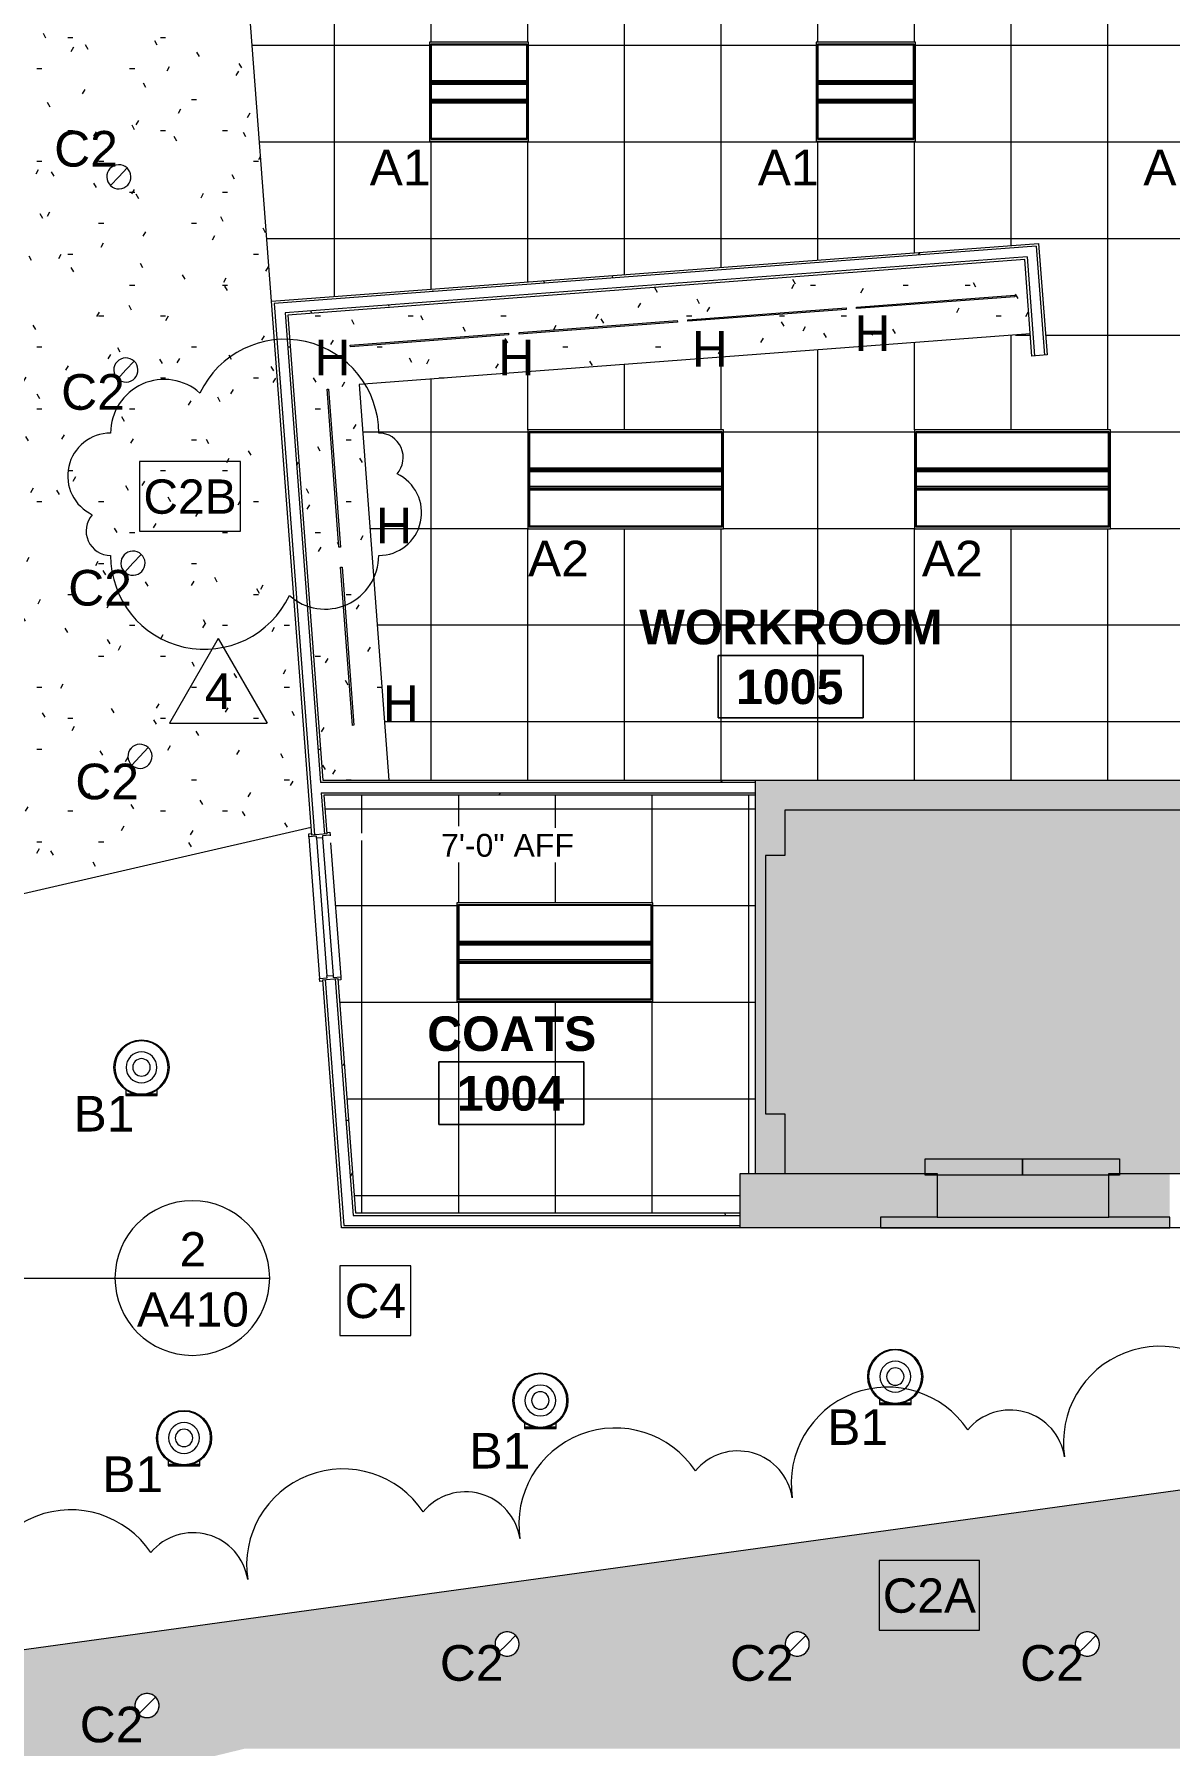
# Model space of a CAD drawing. Header units: inches. Extents: x 4387 to 7158, y 1246 to 2590.
# Drawn here: x 5198.8 to 5480.6, y 1849.2 to 2274.1 of the extents above; entities that cross this region are included whole.
import ezdxf

# ---------------------------------------------------------------- set-up
doc = ezdxf.new("R2010")
doc.units = ezdxf.units.IN
doc.header["$MEASUREMENT"] = 0
for name, color, linetype, lineweight in [('A-ANNO-SYMB', 150, 'Continuous', 9), ('A-AREA-IDEN', 2, 'Continuous', 9), ('A-CLNG', 13, 'Continuous', 13), ('A-CLNG-IDEN', 151, 'Continuous', 9), ('A-CLNG-PATT', 13, 'Continuous', 13), ('A-DETL', 90, 'Continuous', 9), ('A-DETL-GENF', 92, 'Continuous', 9), ('A-DETL-THIN', 151, 'Continuous', 9), ('A-DOOR', 31, 'Continuous', 13), ('A-GENM', 13, 'Continuous', 9), ('A-WALL', 113, 'Continuous', 13), ('A-WALL-PATT', 111, 'Continuous', 13), ('E-LITE-EQPM', 33, 'Continuous', 9), ('E-LITE-EQPM-IDEN', 33, 'Continuous', 9), ('G-ANNO-REVC', 71, 'Continuous', 9), ('G-ANNO-REVC-IDEN', 71, 'Continuous', 9), ('G-ANNO-TEXT', 231, 'Continuous', 9), ('I-WALL', 2, 'Continuous', 13)]:
    doc.layers.add(name, color=color, linetype=linetype, lineweight=lineweight)
doc.styles.add('Arial', font='arial.ttf', dxfattribs={"height": 8.851796})
doc.styles.add('Swis721 Lt BT', font='swissl.ttf', dxfattribs={"height": 8.514638})
doc.styles.add('Swis721 Lt BT_1', font='swissl.ttf', dxfattribs={"height": 5.676425})
doc.styles.add('Swis721 Lt BT_B', font='', dxfattribs={"height": 8.583975})
doc.styles.get('Swis721 Lt BT_B').set_extended_font_data('Swis721 Lt BT', bold=True)
pattern_1 = [(0, (0, 0), (30.72, 7.68), [1.267, -21.773, 1.267, -21.773, -122.88]), (0, (0, 0), (30.72, 7.68), [-46.08, 1.267, -44.813, 1.267, -21.773, -53.76]), (0, (0, 0), (30.72, 7.68), [-115.2, 1.267, -14.093, 1.267, -37.133]), (120, (11.52, 3.84), (-22.011075, 22.7643), [1.267, -21.773, 1.267, -21.773, -122.88]), (120, (11.52, 3.84), (-22.011075, 22.7643), [-46.08, 1.267, -44.813, 1.267, -21.773, -53.76]), (120, (11.52, 3.84), (-22.011075, 22.7643), [-115.2, 1.267, -14.093, 1.267, -37.133]), (240, (15.36, 19.2), (-8.708925, -30.4443), [1.267, -21.773, 1.267, -21.773, -122.88]), (240, (15.36, 19.2), (-8.708925, -30.4443), [-46.08, 1.267, -44.813, 1.267, -21.773, -53.76]), (240, (15.36, 19.2), (-8.708925, -30.4443), [-115.2, 1.267, -14.093, 1.267, -37.133])]

# ---------------------------------------------------------------- blocks, each defined once
blk = doc.blocks.new('Single Flush_No Glass - 3_-0_x8_-0_-5968663-10TH FLOOR RCP')
at = {"layer": 'A-DOOR', "lineweight": 9}
for p, q in [((-14.38, 1.79), (-14.38, 2.54)), ((-14.38, 2.54), (-13.63, 2.54)), ((21.62, 2.54), (-13.63, 2.54)), ((-13.63, 2.54), (-13.63, 0.66)), ((-13.63, 0.66), (-13.13, 0.66)), ((21.12, 0.66), (-13.13, 0.66)), ((-13.13, 0.66), (-13.13, -0.84)), ((21.12, -0.84), (21.12, 0.66)), ((21.12, 0.66), (21.62, 0.66)), ((21.62, 0.66), (21.62, 2.54)), ((21.62, 2.54), (22.37, 2.54)), ((22.37, 2.54), (22.37, 1.79)), ((-14.38, -2.71), (-14.38, -1.96)), ((-13.63, -2.71), (-14.38, -2.71)), ((-13.13, -0.84), (-13.63, -0.84)), ((-13.63, -0.84), (-13.63, -2.71)), ((19.74, -2.71), (-13.63, -2.71)), ((21.12, -0.84), (-13.13, -0.84)), ((21.62, -0.84), (21.12, -0.84)), ((21.62, -2.71), (21.49, -2.71)), ((21.62, -2.71), (21.62, -0.84)), ((22.37, -2.71), (21.62, -2.71)), ((22.37, -1.96), (22.37, -2.71))]:
    blk.add_line(p, q, dxfattribs=at)
blk = doc.blocks.new('Doors 1 - Doors 1-4887781-10TH FLOOR RCP')
at = {"layer": 'A-DOOR'}
for p, q in [((5419.85, 1990.83), (5419.85, 1994.88)), ((5419.85, 1994.88), (5443.99, 1994.88)), ((5443.99, 1990.83), (5443.99, 1994.88)), ((5443.99, 1994.88), (5468.12, 1994.88)), ((5443.99, 1994.88), (5443.99, 1990.83)), ((5468.12, 1994.88), (5468.12, 1990.83)), ((5527, 1990.83), (5527, 1994.88)), ((5527, 1994.88), (5551.14, 1994.88)), ((5551.14, 1990.83), (5551.14, 1994.88)), ((5551.14, 1994.88), (5575.27, 1994.88)), ((5551.14, 1994.88), (5551.14, 1990.83)), ((5575.27, 1994.88), (5575.27, 1990.83)), ((5641.76, 1990.83), (5641.76, 1994.88)), ((5641.76, 1994.88), (5665.9, 1994.88)), ((5665.9, 1990.83), (5665.9, 1994.88)), ((5665.9, 1994.88), (5690.03, 1994.88)), ((5665.9, 1994.88), (5665.9, 1990.83)), ((5690.03, 1994.88), (5690.03, 1990.83)), ((5443.99, 1990.83), (5419.85, 1990.83)), ((5468.12, 1990.83), (5443.99, 1990.83)), ((5551.14, 1990.83), (5527, 1990.83)), ((5575.27, 1990.83), (5551.14, 1990.83)), ((5665.9, 1990.83), (5641.76, 1990.83)), ((5690.03, 1990.83), (5665.9, 1990.83))]:
    blk.add_line(p, q, dxfattribs=at)
blk = doc.blocks.new('L-Recessed-Axis-Plano - A2 - 2 X 4-4924524-10TH FLOOR RCP')
at = {"layer": 'E-LITE-EQPM'}
for p, q in [((23.91, 11.87), (-23.91, 11.87)), ((-23.91, 11.87), (-23.91, -11.88)), ((-23.87, -11.56), (-23.87, 11.56)), ((-23.87, 11.56), (23.88, 11.56)), ((23.88, 11.56), (23.88, -11.56)), ((23.91, -11.88), (23.91, 11.87)), ((-23.87, 2.74), (23.88, 2.74)), ((23.88, 2.51), (-23.87, 2.51)), ((-23.87, 2.3), (23.88, 2.3)), ((-23.87, 2.2), (23.88, 2.2)), ((-23.87, 1.83), (23.88, 1.83)), ((-23.87, -1.83), (23.88, -1.83)), ((-23.87, -2.2), (23.88, -2.2)), ((-23.87, -2.3), (23.88, -2.3)), ((-23.87, -2.51), (23.88, -2.51)), ((-23.87, -2.74), (23.88, -2.74)), ((-23.91, -11.88), (23.91, -11.88)), ((23.88, -11.56), (-23.87, -11.56))]:
    blk.add_line(p, q, dxfattribs=at)
blk = doc.blocks.new('Downlight - Recessed Can - C2 - 6_ Downlight - Flangeless-5983455-10TH FLOOR RCP')
at = {"layer": 'E-LITE-EQPM'}
for q in [(-2.12, -2.12), (2.12, 2.12)]:
    blk.add_line((0, 0), q, dxfattribs=at)
for start, end in [(360, 180), (180, 360)]:
    blk.add_arc((0, 0), 3, start, end, dxfattribs=at)
blk = doc.blocks.new('L-Recessed-Axis-Plano - A1 - 2 X 2-4924522-10TH FLOOR RCP')
at = {"layer": 'E-LITE-EQPM'}
for p, q in [((11.91, 11.87), (-11.91, 11.87)), ((-11.91, 11.87), (-11.91, -11.88)), ((-11.88, -11.56), (-11.88, 11.56)), ((-11.88, 11.56), (11.87, 11.56)), ((11.87, 11.56), (11.87, -11.56)), ((11.91, -11.88), (11.91, 11.87)), ((-11.88, 2.74), (11.87, 2.74)), ((11.87, 2.51), (-11.88, 2.51)), ((-11.88, 2.3), (11.87, 2.3)), ((-11.88, 2.2), (11.87, 2.2)), ((-11.88, 1.83), (11.87, 1.83)), ((-11.88, -1.83), (11.87, -1.83)), ((-11.88, -2.2), (11.87, -2.2)), ((-11.88, -2.3), (11.87, -2.3)), ((-11.88, -2.51), (11.87, -2.51)), ((-11.88, -2.74), (11.87, -2.74)), ((-11.91, -11.88), (11.91, -11.88)), ((11.87, -11.56), (-11.88, -11.56))]:
    blk.add_line(p, q, dxfattribs=at)
blk = doc.blocks.new('L-Surface Mounted Downlight - B - DOWNLIGHT_ SURFACE MOUNTED-5054385-10TH FLOOR RCP')
at = {"layer": 'A-GENM'}
for p, q in [((-6.96, 3.92), (-5.54, 3.92)), ((-6.96, -3.92), (-6.96, 3.92)), ((-6.7, 3.92), (-6.7, 1.07)), ((-6.54, 1.94), (-6.54, 3.92)), ((-5.54, -3.92), (-6.96, -3.92)), ((-6.7, -1.07), (-6.7, -3.92)), ((-6.54, -3.92), (-6.54, -1.94))]:
    blk.add_line(p, q, dxfattribs=at)
at = {"layer": 'E-LITE-EQPM'}
for radius in [6.6, 3.83, 2.17]:
    blk.add_circle((0, 0), radius, dxfattribs=at)
for start, end in [(360, 180), (180, 360)]:
    blk.add_arc((0, 0), 6.84, start, end, dxfattribs=at)
blk = doc.blocks.new('L-UnderCabinet Light - Strip Light-6269684-10TH FLOOR RCP')
at = {"layer": 'E-LITE-EQPM'}
for p, q in [((19.69, 0.2), (-19.69, 0.2)), ((-19.69, 0.2), (-19.69, -0.2)), ((19.69, -0.2), (19.69, 0.2)), ((-19.69, -0.2), (19.69, -0.2))]:
    blk.add_line(p, q, dxfattribs=at)
blk = doc.blocks.new('Downlight - Recessed Can - C2 - 6_ Downlight - Flangeless-V171-10TH FLOOR RCP')
at = {"layer": 'E-LITE-EQPM'}
for q in [(-2.12, -2.12), (2.12, 2.12)]:
    blk.add_line((0, 0), q, dxfattribs=at)
for start, end in [(156.6941, 180), (180, 203.3059), (130.583, 152.8285), (103.6312, 126.2008), (79.7467, 101.0036), (53.7992, 76.3688), (27.1715, 49.417), (360, 23.3059), (336.6941, 360), (207.1715, 229.417), (233.7992, 256.3688), (258.9964, 280.2533), (283.6312, 306.2008), (310.583, 332.8285)]:
    blk.add_arc((0, 0), 3, start, end, dxfattribs=at)
blk = doc.blocks.new('Downlight - Recessed Can - C2 - 6_ Downlight - Flangeless-6313321-10TH FLOOR RCP')
at = {"layer": 'E-LITE-EQPM'}
for q in [(-2.12, -2.12), (2.12, 2.12)]:
    blk.add_line((0, 0), q, dxfattribs=at)
for start, end in [(156.6941, 180), (180, 203.3059), (130.583, 152.8285), (103.6312, 126.2008), (78.9964, 101.0036), (53.7992, 76.3688), (27.1715, 49.417), (360, 23.3059), (336.6941, 360), (207.1715, 229.417), (233.7992, 256.3688), (258.9964, 281.0036), (283.6312, 306.2008), (310.583, 332.8285)]:
    blk.add_arc((0, 0), 3, start, end, dxfattribs=at)
blk = doc.blocks.new('OTJ_ Room Tag - Room Name _ Number-360227-10TH FLOOR RCP')
at = {"layer": 'A-AREA-IDEN'}
for p, q in [((-0.1881, -0.1636), (-0.1881, -0.0018)), ((-0.1881, -0.0018), (0.1869, -0.0018)), ((0.1869, -0.0018), (-0.1881, -0.0018)), ((-0.1881, -0.0018), (-0.1881, -0.1636)), ((0.1869, -0.0018), (0.1869, -0.1636)), ((0.1869, -0.1636), (0.1869, -0.0018)), ((0.1869, -0.1636), (-0.1881, -0.1636)), ((-0.1881, -0.1636), (0.1869, -0.1636))]:
    blk.add_line(p, q, dxfattribs=at)
blk = doc.blocks.new('Ceiling Plan - Callout Head-3511279-10TH FLOOR RCP')
at = {"layer": 'A-ANNO-SYMB'}
blk.add_line((-0.2, 0), (0.2, 0), dxfattribs=at)
for start, end in [(360, 180), (180, 360)]:
    blk.add_arc((0, 0), 0.2, start, end, dxfattribs=at)
blk = doc.blocks.new('Family - ___-6307642-10TH FLOOR RCP')
at = {"layer": 'G-ANNO-REVC'}
for centre, radius, start, end in [((5478.11, 1924.45), 23.92, 33.7552, 188.5464), ((5410.54, 1914.29), 23.92, 33.7552, 188.5464), ((5440.95, 1918.86), 13.67, 8.5464, 140.3567), ((5342.96, 1904.14), 23.92, 33.7552, 188.5464), ((5373.37, 1908.71), 13.67, 8.5464, 140.3567), ((5275.39, 1893.98), 23.92, 33.7552, 188.5464), ((5305.8, 1898.55), 13.67, 8.5464, 140.3567), ((5207.82, 1883.83), 23.92, 33.7552, 188.5464), ((5238.22, 1888.4), 13.67, 8.5464, 140.3567)]:
    blk.add_arc(centre, radius, start, end, dxfattribs=at)
blk = doc.blocks.new('Family - ___-6320798-10TH FLOOR RCP')
at = {"layer": 'G-ANNO-REVC'}
for centre, radius, start, end in [((5260.97, 2175.11), 23.29, 0, 154.7912), ((5231.02, 2175.11), 13.31, 48.1897, 180), ((5217.71, 2164.47), 10.64, 90, 244.7912), ((5284.26, 2169.03), 6.08, 318.1897, 90), ((5284.26, 2155.35), 10.64, 270, 64.7912), ((5217.71, 2150.79), 6.08, 138.1897, 270), ((5241, 2144.71), 23.29, 180, 334.7912), ((5270.95, 2144.71), 13.31, 228.1897, 0)]:
    blk.add_arc(centre, radius, start, end, dxfattribs=at)
blk = doc.blocks.new('Revision Tag - Revision Tag-133968-10TH FLOOR RCP')
at = {"layer": 'G-ANNO-REVC-IDEN'}
for p, q in [((0, 0.1384), (-0.1263, -0.0804)), ((0, 0.1384), (0.1263, -0.0804)), ((-0.1263, -0.0804), (0.1263, -0.0804))]:
    blk.add_line(p, q, dxfattribs=at)

msp = doc.modelspace()

# ---------------------------------------------------------------- hatches: boundary and pattern name
at = {"layer": 'A-CLNG-PATT'}
h = msp.add_hatch(dxfattribs=at)
h.set_pattern_fill('FP_37', color=256, style=0, pattern_type=2)
h.set_pattern_definition([(0, (5657.23, 2415.436), (0, -24), []), (270, (5657.23, 2415.436), (-24, -1e-15), [])])
h.paths.add_polyline_path([(5286.8, 2088.94), (5506.75, 2088.94), (5506.75, 2092.81), (5506, 2092.81), (5506, 2129.56), (5506.75, 2129.56), (5506.75, 2136.94), (5531.25, 2136.94), (5531.25, 2262.81), (5530.5, 2262.81), (5530.5, 2299.56), (5531.25, 2299.56), (5531.25, 2319.06), (5849.23, 2319.06), (5849.21, 2398.38), (5845.48, 2398.67), (5845.48, 2524.44), (5736.96, 2524.44), (5736.96, 2511.94), (5707.46, 2511.94), (5707.46, 2524.44), (5465.96, 2524.44), (5465.96, 2512.44), (5442.46, 2512.44), (5442.46, 2480.94), (5442.26, 2480.94), (5438.61, 2439.15), (5439.36, 2439.09), (5436.15, 2402.48), (5435.41, 2402.54), (5434.38, 2390.84), (5435.13, 2390.77), (5435.06, 2389.9), (5469.92, 2386.85), (5469.77, 2385.11), (5434.9, 2388.16), (5431.93, 2354.16), (5431.18, 2354.23), (5425.94, 2294.31), (5252.14, 2281.21), (5257.67, 2207.84), (5448.03, 2222.19), (5450.12, 2194.53), (5446.38, 2194.24), (5445.96, 2199.73), (5279.4, 2187.18), (5285.31, 2108.72)], flags=0)
h.paths.add_polyline_path([(5442.46, 2151.35), (5417.23, 2151.35), (5417.23, 2175.91), (5465.86, 2175.91), (5465.86, 2151.35), (5443.41, 2151.35)], flags=0)
h.paths.add_polyline_path([(5321.23, 2151.35), (5321.23, 2175.91), (5369.86, 2175.91), (5369.86, 2151.35)], flags=0)
h.paths.add_polyline_path([(5512.39, 2247.6), (5488.82, 2247.6), (5488.82, 2272.16), (5513.45, 2272.16), (5513.45, 2247.6), (5512.69, 2247.6)], flags=0)
h.paths.add_polyline_path([(5296.82, 2247.6), (5296.82, 2272.16), (5321.45, 2272.16), (5321.45, 2247.6), (5305.44, 2247.6)], flags=0)
h.paths.add_polyline_path([(5403.94, 2247.6), (5392.82, 2247.6), (5392.82, 2272.16), (5417.45, 2272.16), (5417.45, 2247.6)], flags=0)
h.paths.add_polyline_path([(5438.46, 2279.94), (5438.46, 2303.94), (5462.46, 2303.94), (5462.46, 2279.94), (5442.46, 2279.94)], flags=0)
h.paths.add_polyline_path([(5488.82, 2367.6), (5488.82, 2392.16), (5513.45, 2392.16), (5513.45, 2367.6), (5512.39, 2367.6)], flags=0)
h.paths.add_polyline_path([(5680.82, 2367.6), (5680.82, 2392.16), (5705.45, 2392.16), (5705.45, 2367.6)], flags=0)
h.paths.add_polyline_path([(5596.42, 2367.6), (5584.82, 2367.6), (5584.82, 2392.16), (5609.45, 2392.16), (5609.45, 2367.6)], flags=0)
h.paths.add_polyline_path([(5776.82, 2367.6), (5776.82, 2392.16), (5801.45, 2392.16), (5801.45, 2367.6), (5788.33, 2367.6)], flags=0)
h.paths.add_polyline_path([(5488.82, 2463.6), (5488.82, 2488.16), (5513.45, 2488.16), (5513.45, 2463.6), (5502.18, 2463.6)], flags=0)
h.paths.add_polyline_path([(5609.45, 2463.6), (5584.82, 2463.6), (5584.82, 2488.16), (5609.45, 2488.16), (5609.45, 2484.22)], flags=0)
h.paths.add_polyline_path([(5680.82, 2463.6), (5680.82, 2488.16), (5705.45, 2488.16), (5705.45, 2463.6)], flags=0)
h.paths.add_polyline_path([(5776.82, 2463.6), (5776.82, 2488.16), (5801.45, 2488.16), (5801.45, 2463.6), (5788.33, 2463.6)], flags=0)
h.paths.add_polyline_path([(5711.39, 2515.87), (5733.02, 2515.87), (5733.02, 2517.33), (5711.66, 2517.33), (5711.66, 2524.44), (5711.39, 2524.44)], flags=0)
h = msp.add_hatch(dxfattribs=at)
h.set_pattern_fill('FP_39', color=256, style=0, pattern_type=2)
h.set_pattern_definition(pattern_1)
h.paths.add_polyline_path([(5184.45, 2058.03), (5267.51, 2077.2), (5252.14, 2281.21), (5237.86, 2280.11), (5237.91, 2279.39), (5201.26, 2276.63), (5201.21, 2277.37), (5184.46, 2276.1), (5184.45, 2059.72)], flags=0)
h.paths.add_polyline_path([(5225.11, 2091.84), (5224.33, 2091.91), (5223.6, 2092.18), (5222.96, 2092.64), (5222.46, 2093.24), (5222.14, 2093.95), (5222.01, 2094.73), (5222.08, 2095.51), (5222.35, 2096.24), (5222.81, 2096.88), (5223.41, 2097.38), (5224.14, 2097.71), (5224.89, 2097.83), (5225.67, 2097.76), (5226.41, 2097.49), (5227.05, 2097.03), (5227.55, 2096.43), (5227.87, 2095.72), (5228, 2094.94), (5227.87, 2094.01), (5227.66, 2093.43), (5227.2, 2092.79), (5226.6, 2092.29), (5225.89, 2091.97)], flags=0)
h.paths.add_polyline_path([(5223.37, 2139.81), (5222.59, 2139.88), (5221.85, 2140.15), (5221.21, 2140.61), (5220.72, 2141.21), (5220.39, 2141.92), (5220.26, 2142.69), (5220.33, 2143.47), (5220.61, 2144.21), (5221.06, 2144.85), (5221.66, 2145.35), (5222.38, 2145.67), (5223.15, 2145.8), (5223.93, 2145.73), (5224.66, 2145.45), (5225.32, 2144.97), (5225.8, 2144.4), (5226.12, 2143.69), (5226.26, 2142.91), (5226.12, 2141.98), (5225.91, 2141.4), (5225.45, 2140.76), (5224.85, 2140.26), (5224.12, 2139.93), (5223.41, 2139.81)], flags=0)
h.paths.add_polyline_path([(5221.62, 2187.77), (5220.84, 2187.85), (5220.11, 2188.12), (5219.47, 2188.57), (5218.97, 2189.18), (5218.64, 2189.89), (5218.51, 2190.66), (5218.64, 2191.59), (5218.86, 2192.18), (5219.31, 2192.81), (5219.92, 2193.31), (5220.63, 2193.64), (5221.4, 2193.77), (5222.18, 2193.7), (5222.91, 2193.42), (5223.55, 2192.97), (5224.05, 2192.37), (5224.38, 2191.65), (5224.51, 2190.88), (5224.43, 2190.1), (5224.16, 2189.37), (5223.71, 2188.73), (5223.1, 2188.23), (5222.39, 2187.9)], flags=0)
h.paths.add_polyline_path([(5219.87, 2235.74), (5219.09, 2235.82), (5218.36, 2236.09), (5217.72, 2236.54), (5217.22, 2237.15), (5216.9, 2237.86), (5216.77, 2238.63), (5216.9, 2239.56), (5217.11, 2240.14), (5217.57, 2240.78), (5218.17, 2241.28), (5218.88, 2241.61), (5219.65, 2241.74), (5220.43, 2241.66), (5221.17, 2241.39), (5221.81, 2240.94), (5222.31, 2240.33), (5222.63, 2239.62), (5222.76, 2238.85), (5222.69, 2238.07), (5222.41, 2237.34), (5221.96, 2236.7), (5221.36, 2236.2), (5220.65, 2235.87)], flags=0)
h = msp.add_hatch(dxfattribs=at)
h.set_pattern_fill('FP_39', color=256, style=0, pattern_type=2)
h.set_pattern_definition(pattern_1)
h.paths.add_polyline_path([(5274.76, 2088.94), (5286.8, 2088.94), (5279.4, 2187.18), (5445.96, 2199.73), (5444.57, 2218.17), (5261.69, 2204.39), (5270.39, 2088.94), (5270.95, 2088.94)], flags=0)
h.paths.add_polyline_path([(5277.71, 2102.53), (5274.76, 2141.79), (5275.15, 2141.82), (5278.11, 2102.56)], flags=0)
h.paths.add_polyline_path([(5274.38, 2146.74), (5271.42, 2186), (5271.82, 2186.03), (5274.77, 2146.77)], flags=0)
h.paths.add_polyline_path([(5277.23, 2196.54), (5277.2, 2196.93), (5316.46, 2199.89), (5316.49, 2199.5), (5305.44, 2198.67)], flags=0)
h.paths.add_polyline_path([(5319.11, 2199.7), (5319.08, 2200.09), (5358.34, 2203.05), (5358.37, 2202.65), (5357.58, 2202.59)], flags=0)
h.paths.add_polyline_path([(5360.99, 2202.85), (5360.96, 2203.24), (5400.22, 2206.2), (5400.25, 2205.81), (5364.23, 2203.1)], flags=0)
h.paths.add_polyline_path([(5402.87, 2206.01), (5402.84, 2206.4), (5442.1, 2209.36), (5442.13, 2208.97), (5419.58, 2207.27)], flags=0)
h = msp.add_hatch(dxfattribs=at)
h.set_pattern_fill('FP_34', color=256, style=0, pattern_type=2)
h.set_pattern_definition([(0, (5328.084, 2033.774), (0, -24), []), (270, (5328.084, 2033.774), (-24, -1e-15), [])])
h.paths.add_polyline_path([(5373.92, 1981.49), (5373.92, 1991.24), (5377.75, 1991.24), (5377.75, 2085.19), (5270.67, 2085.19), (5271.4, 2075.95), (5272.12, 2076), (5272.18, 2075.13), (5307.08, 2077.76), (5307.22, 2076.01), (5272.31, 2073.38), (5274.88, 2039.35), (5274.13, 2039.3), (5278.49, 1981.49), (5305.44, 1981.49)], flags=0)
h.paths.add_polyline_path([(5303.68, 2033.93), (5303.68, 2058.49), (5352.3, 2058.49), (5352.3, 2033.93), (5305.44, 2033.93)], flags=0)
at = {"layer": 'A-DETL-GENF'}
h = msp.add_hatch(color=9, dxfattribs=at)
h.paths.add_polyline_path([(5684.39, 1977.74), (5687.86, 1977.74), (5687.86, 1991.24), (5712.13, 1991.24), (5712.13, 2006.1), (5716.72, 2006.1), (5716.72, 2070.26), (5712.13, 2070.26), (5712.13, 2081.51), (5607.33, 2081.51), (5607.33, 1991.24), (5627.71, 1991.24), (5627.71, 1977.74), (5641.76, 1977.74)], flags=0)
h.paths.add_polyline_path([(5422.86, 1977.74), (5480.58, 1977.74), (5480.58, 1991.24), (5483.89, 1991.24), (5483.89, 2006.1), (5487.71, 2006.1), (5487.71, 2070.26), (5483.89, 2070.26), (5483.89, 2081.51), (5385.01, 2081.51), (5385.01, 2070.26), (5380.25, 2070.26), (5380.25, 2006.1), (5385.01, 2006.1), (5385.01, 1991.24), (5408.81, 1991.24), (5408.81, 1977.74)], flags=0)
h.paths.add_polyline_path([(5515.29, 1977.74), (5590.33, 1977.74), (5590.33, 1980.44), (5571.97, 1980.44), (5571.97, 1991.24), (5601.83, 1991.24), (5601.83, 2081.51), (5497.01, 2081.51), (5497.01, 2070.26), (5493.21, 2070.26), (5493.21, 2006.1), (5497.01, 2006.1), (5497.01, 1991.24), (5529.34, 1991.22), (5529.34, 1980.44), (5515.29, 1980.44)], flags=0)
h.paths.add_polyline_path([(5764.37, 2071.24), (5764.87, 2071.24), (5764.87, 2072.37), (5764.37, 2072.37), (5764.37, 2074.12), (5764.87, 2074.12), (5764.87, 2075.99), (5765.62, 2075.99), (5765.62, 2075.24), (5770.75, 2075.24), (5770.75, 2182.44), (5763.08, 2182.44), (5763.08, 2176.34), (5755.21, 2176.34), (5755.21, 2182.44), (5534.75, 2182.44), (5534.75, 2133.44), (5510.25, 2133.44), (5510.25, 2129.56), (5511, 2129.56), (5511, 2128.81), (5509.12, 2128.81), (5509.12, 2128.31), (5507.87, 2128.31), (5507.87, 2128.81), (5506.75, 2128.81), (5506.75, 2093.56), (5507.87, 2093.56), (5507.87, 2094.06), (5509.12, 2094.06), (5509.12, 2093.56), (5511, 2093.56), (5511, 2092.81), (5510.25, 2092.81), (5510.25, 2088.94), (5725.25, 2088.94), (5725.25, 2075.24), (5728.87, 2075.24), (5728.87, 2075.99), (5729.62, 2075.99), (5729.62, 2074.12), (5730.12, 2074.12), (5730.12, 2072.37), (5729.62, 2072.37), (5729.62, 2071.24), (5753.83, 2071.24)], flags=0)
h = msp.add_hatch(dxfattribs=at)
h.set_pattern_fill('FP_13', style=0, pattern_type=2)
h.set_pattern_definition(pattern_1)
h.paths.add_polyline_path([(5140.83, 1514.25), (5140.83, 1562.74), (5082.38, 1562.74), (5074.69, 1588.88), (5098.67, 1595.93), (5057.41, 1765.81), (5035.33, 1765.81), (5035.33, 1796.06), (5250.97, 1848.44), (5771, 1848.44), (5771, 1952.43), (4996, 1845.34), (5093.38, 1514.25), (5106.74, 1514.25)], flags=0)
h.paths.add_polyline_path([(5051.84, 1813.68), (5051.06, 1813.78), (5050.34, 1814.08), (5049.72, 1814.56), (5049.24, 1815.18), (5048.94, 1815.9), (5048.84, 1816.68), (5048.94, 1817.45), (5049.24, 1818.18), (5049.72, 1818.8), (5050.34, 1819.28), (5051.06, 1819.57), (5051.84, 1819.68), (5052.61, 1819.57), (5053.34, 1819.28), (5053.96, 1818.8), (5054.44, 1818.18), (5054.73, 1817.45), (5054.84, 1816.68), (5054.73, 1815.9), (5054.44, 1815.18), (5053.96, 1814.56), (5053.34, 1814.08), (5052.61, 1813.78)], flags=0)
h.paths.add_polyline_path([(5110.14, 1827.84), (5109.37, 1827.94), (5108.64, 1828.24), (5108.02, 1828.72), (5107.54, 1829.34), (5107.24, 1830.06), (5107.14, 1830.84), (5107.24, 1831.62), (5107.54, 1832.34), (5108.03, 1832.97), (5108.64, 1833.44), (5109.37, 1833.74), (5110.22, 1833.83), (5111.03, 1833.69), (5111.64, 1833.44), (5112.26, 1832.96), (5112.74, 1832.34), (5113.04, 1831.62), (5113.14, 1830.84), (5113.04, 1830.06), (5112.74, 1829.34), (5112.26, 1828.72), (5111.64, 1828.24), (5110.92, 1827.94)], flags=0)
h.paths.add_polyline_path([(5168.45, 1842), (5167.67, 1842.1), (5166.95, 1842.4), (5166.33, 1842.88), (5165.85, 1843.5), (5165.55, 1844.22), (5165.45, 1845), (5165.55, 1845.78), (5165.85, 1846.5), (5166.33, 1847.12), (5166.95, 1847.6), (5167.67, 1847.9), (5168.45, 1848), (5169.22, 1847.9), (5169.95, 1847.6), (5170.57, 1847.12), (5171.04, 1846.5), (5171.34, 1845.78), (5171.45, 1845), (5171.34, 1844.22), (5171.04, 1843.5), (5170.57, 1842.88), (5169.95, 1842.4), (5169.22, 1842.1)], flags=0)
h.paths.add_polyline_path([(5226.75, 1856.16), (5225.98, 1856.26), (5225.25, 1856.56), (5224.63, 1857.04), (5224.15, 1857.66), (5223.85, 1858.39), (5223.75, 1859.16), (5223.85, 1859.94), (5224.15, 1860.66), (5224.63, 1861.28), (5225.25, 1861.76), (5225.98, 1862.06), (5226.75, 1862.16), (5227.53, 1862.06), (5228.25, 1861.76), (5228.87, 1861.28), (5229.35, 1860.66), (5229.65, 1859.94), (5229.75, 1859.16), (5229.65, 1858.39), (5229.35, 1857.66), (5228.87, 1857.04), (5228.25, 1856.56), (5227.53, 1856.26)], flags=0)
h.paths.add_polyline_path([(5748.12, 1871.44), (5747.34, 1871.54), (5746.62, 1871.84), (5746, 1872.32), (5745.52, 1872.94), (5745.22, 1873.66), (5745.12, 1874.44), (5745.22, 1875.22), (5745.52, 1875.94), (5746, 1876.56), (5746.62, 1877.04), (5747.34, 1877.34), (5748.12, 1877.44), (5748.9, 1877.34), (5749.62, 1877.04), (5750.24, 1876.56), (5750.72, 1875.94), (5751.02, 1875.22), (5751.12, 1874.44), (5751.02, 1873.66), (5750.72, 1872.94), (5750.24, 1872.32), (5749.62, 1871.84), (5748.9, 1871.54)], flags=0)
h.paths.add_polyline_path([(5676.12, 1871.44), (5675.34, 1871.54), (5674.62, 1871.84), (5674, 1872.32), (5673.52, 1872.94), (5673.22, 1873.66), (5673.12, 1874.44), (5673.22, 1875.22), (5673.52, 1875.94), (5674, 1876.56), (5674.62, 1877.04), (5675.34, 1877.34), (5676.23, 1877.43), (5676.9, 1877.34), (5677.62, 1877.04), (5678.24, 1876.56), (5678.72, 1875.94), (5679.02, 1875.22), (5679.12, 1874.44), (5679.02, 1873.66), (5678.72, 1872.94), (5678.24, 1872.32), (5677.62, 1871.84), (5676.9, 1871.54), (5676.23, 1871.45)], flags=0)
h.paths.add_polyline_path([(5604.12, 1871.44), (5603.34, 1871.54), (5602.62, 1871.84), (5602, 1872.32), (5601.52, 1872.94), (5601.22, 1873.66), (5601.12, 1874.44), (5601.22, 1875.22), (5601.52, 1875.94), (5602, 1876.56), (5602.62, 1877.04), (5603.34, 1877.34), (5604.12, 1877.44), (5604.9, 1877.34), (5605.62, 1877.04), (5606.24, 1876.56), (5606.74, 1875.89), (5607.02, 1875.22), (5607.12, 1874.44), (5607.02, 1873.66), (5606.72, 1872.94), (5606.24, 1872.32), (5605.62, 1871.84), (5604.9, 1871.54)], flags=0)
h.paths.add_polyline_path([(5532.12, 1871.44), (5531.34, 1871.54), (5530.62, 1871.84), (5530, 1872.32), (5529.52, 1872.94), (5529.2, 1873.81), (5529.12, 1874.44), (5529.22, 1875.22), (5529.52, 1875.94), (5530, 1876.56), (5530.62, 1877.04), (5531.34, 1877.34), (5532.12, 1877.44), (5532.9, 1877.34), (5533.62, 1877.04), (5534.24, 1876.56), (5534.72, 1875.94), (5535.02, 1875.22), (5535.11, 1874.35), (5535.02, 1873.66), (5534.67, 1872.88), (5534.24, 1872.32), (5533.62, 1871.84), (5532.9, 1871.54)], flags=0)
h.paths.add_polyline_path([(5460.12, 1871.44), (5459.34, 1871.54), (5458.62, 1871.84), (5458, 1872.32), (5457.52, 1872.94), (5457.22, 1873.66), (5457.12, 1874.44), (5457.22, 1875.22), (5457.52, 1875.94), (5458, 1876.56), (5458.62, 1877.04), (5459.34, 1877.34), (5460.12, 1877.44), (5460.9, 1877.34), (5461.62, 1877.04), (5462.24, 1876.56), (5462.72, 1875.94), (5463.02, 1875.22), (5463.12, 1874.44), (5463.02, 1873.66), (5462.72, 1872.94), (5462.24, 1872.32), (5461.62, 1871.84), (5460.9, 1871.54), (5460.65, 1871.51)], flags=0)
h.paths.add_polyline_path([(5388.12, 1871.44), (5387.34, 1871.54), (5386.62, 1871.84), (5386, 1872.32), (5385.52, 1872.94), (5385.22, 1873.66), (5385.12, 1874.44), (5385.25, 1875.29), (5385.52, 1875.94), (5386, 1876.56), (5386.62, 1877.04), (5387.34, 1877.34), (5388.12, 1877.44), (5388.9, 1877.34), (5389.62, 1877.04), (5390.24, 1876.56), (5390.72, 1875.94), (5391.02, 1875.22), (5391.12, 1874.44), (5391.02, 1873.66), (5390.72, 1872.94), (5390.24, 1872.32), (5389.62, 1871.84), (5388.9, 1871.54)], flags=0)
h.paths.add_polyline_path([(5316.12, 1871.44), (5315.34, 1871.54), (5314.62, 1871.84), (5314, 1872.32), (5313.52, 1872.94), (5313.22, 1873.66), (5313.12, 1874.44), (5313.22, 1875.22), (5313.52, 1875.94), (5314.06, 1876.61), (5314.62, 1877.04), (5315.34, 1877.34), (5316.12, 1877.44), (5316.9, 1877.34), (5317.62, 1877.04), (5318.24, 1876.56), (5318.72, 1875.94), (5319.02, 1875.22), (5319.12, 1874.44), (5319.02, 1873.66), (5318.72, 1872.94), (5318.24, 1872.32), (5317.62, 1871.84), (5316.9, 1871.54)], flags=0)
h.paths.add_polyline_path([(5748.12, 1919.44), (5747.34, 1919.54), (5746.62, 1919.84), (5746, 1920.32), (5745.51, 1920.97), (5745.21, 1921.75), (5745.12, 1922.44), (5745.22, 1923.22), (5745.52, 1923.94), (5746, 1924.56), (5746.62, 1925.04), (5747.34, 1925.34), (5748.12, 1925.44), (5748.9, 1925.34), (5749.62, 1925.04), (5750.24, 1924.56), (5750.72, 1923.94), (5751.02, 1923.22), (5751.12, 1922.44), (5751.02, 1921.66), (5750.72, 1920.94), (5750.24, 1920.32), (5749.62, 1919.84), (5748.9, 1919.54)], flags=0)
h.paths.add_polyline_path([(5676.12, 1919.44), (5675.34, 1919.54), (5674.62, 1919.84), (5674, 1920.32), (5673.51, 1920.97), (5673.22, 1921.66), (5673.12, 1922.44), (5673.22, 1923.22), (5673.52, 1923.94), (5674, 1924.56), (5674.62, 1925.04), (5675.34, 1925.34), (5676.23, 1925.43), (5676.9, 1925.34), (5677.62, 1925.04), (5678.24, 1924.56), (5678.72, 1923.94), (5679.02, 1923.22), (5679.12, 1922.44), (5679.02, 1921.66), (5678.72, 1920.94), (5678.24, 1920.32), (5677.62, 1919.84), (5676.9, 1919.54), (5676.23, 1919.45)], flags=0)
at = {"layer": 'A-WALL-PATT', "lineweight": 9}
h = msp.add_hatch(dxfattribs=at)
h.set_pattern_fill('FP_13', color=256, style=0, pattern_type=2)
h.set_pattern_definition(pattern_1)
h.paths.add_polyline_path([(5257.71, 2207.22), (5448.08, 2221.57), (5448.03, 2222.19), (5257.67, 2207.84), (5257.71, 2207.27)], flags=0)
h = msp.add_hatch(dxfattribs=at)
h.set_pattern_fill('FP_13', color=256, style=0, pattern_type=2)
h.set_pattern_definition(pattern_1)
h.paths.add_polyline_path([(5261.07, 2204.34), (5445.2, 2218.22), (5445.15, 2218.84), (5261.02, 2204.96), (5261.06, 2204.39)], flags=0)
h = msp.add_hatch(dxfattribs=at)
h.set_pattern_fill('FP_13', color=256, style=0, pattern_type=2)
h.set_pattern_definition(pattern_1)
h.paths.add_polyline_path([(5275.45, 1978.36), (5275.59, 1978.36), (5270.95, 2039.43), (5270.36, 2039.39), (5274.96, 1978.36), (5275.4, 1978.36)], flags=0)
h.paths.add_polyline_path([(5267.66, 2075.29), (5268.28, 2075.34), (5258.34, 2207.27), (5257.71, 2207.22), (5267.65, 2075.34)], flags=0)
h = msp.add_hatch(dxfattribs=at)
h.set_pattern_fill('FP_13', color=256, style=0, pattern_type=2)
h.set_pattern_definition(pattern_1)
h.paths.add_polyline_path([(5277.86, 1981.49), (5278.49, 1981.49), (5274.1, 2039.67), (5273.48, 2039.63), (5277.13, 1991.24)], flags=0)
h.paths.add_polyline_path([(5270.77, 2075.52), (5271.4, 2075.57), (5270.63, 2085.81), (5270, 2085.81), (5270.77, 2075.57)], flags=0)
h.paths.add_polyline_path([(5270.44, 2088.31), (5261.69, 2204.39), (5261.07, 2204.34), (5269.81, 2088.31), (5270.39, 2088.31)], flags=0)
h = msp.add_hatch(dxfattribs=at)
h.set_pattern_fill('FP_13', color=256, style=0, pattern_type=2)
h.set_pattern_definition(pattern_1)
h.paths.add_polyline_path([(5305.44, 2088.31), (5377.75, 2088.31), (5377.75, 2088.94), (5270.39, 2088.94), (5270.44, 2088.31), (5303.68, 2088.31)], flags=0)
for points in [[(5510.25, 2081.51), (5712.13, 2081.51), (5712.13, 2088.94), (5377.75, 2088.94), (5377.75, 2081.51), (5506.75, 2081.51)], [(5380.25, 2070.26), (5385.01, 2070.26), (5385.01, 2081.51), (5377.75, 2081.51), (5377.75, 2070.26)], [(5380.25, 2006.1), (5380.25, 2070.26), (5377.75, 2070.26), (5377.75, 2006.1)], [(5377.75, 1991.24), (5385.01, 1991.24), (5385.01, 2006.1), (5377.75, 2006.1)], [(5377.75, 1977.74), (5408.81, 1977.74), (5408.81, 1991.24), (5373.92, 1991.24), (5373.92, 1977.74), (5374.42, 1977.74)]]:
    msp.add_hatch(color=7, dxfattribs=at).paths.add_polyline_path(points, flags=0)
h = msp.add_hatch(dxfattribs=at)
h.set_pattern_fill('FP_13', color=256, style=0, pattern_type=2)
h.set_pattern_definition(pattern_1)
h.paths.add_polyline_path([(5303.68, 2085.19), (5377.75, 2085.19), (5377.75, 2085.81), (5270.63, 2085.81), (5270.67, 2085.19), (5286.8, 2085.19)], flags=0)
h = msp.add_hatch(dxfattribs=at)
h.set_pattern_fill('FP_13', color=256, style=0, pattern_type=2)
h.set_pattern_definition(pattern_1)
h.paths.add_polyline_path([(5371.69, 1980.86), (5373.92, 1980.86), (5373.92, 1981.49), (5277.86, 1981.49), (5277.91, 1980.86), (5305.44, 1980.86)], flags=0)

# ---------------------------------------------------------------- linework, layer by layer
at = {"layer": 'A-ANNO-SYMB'}
msp.add_line((5188.33, 1965.31), (5218.8, 1965.31), dxfattribs=at)
at = {"layer": 'A-CLNG'}
for p, q in [((5257.67, 2207.84), (5252.14, 2281.21)), ((5321.45, 2272.16), (5296.82, 2272.16)), ((5296.82, 2272.16), (5296.82, 2247.6)), ((5321.45, 2247.6), (5321.45, 2272.16)), ((5417.45, 2272.16), (5392.82, 2272.16)), ((5392.82, 2272.16), (5392.82, 2247.6)), ((5417.45, 2247.6), (5417.45, 2272.16)), ((5296.82, 2247.6), (5321.45, 2247.6)), ((5392.82, 2247.6), (5417.45, 2247.6)), ((5445.96, 2199.73), (5279.4, 2187.18)), ((5279.4, 2187.18), (5286.8, 2088.94)), ((5369.86, 2175.91), (5321.23, 2175.91)), ((5321.23, 2175.91), (5321.23, 2151.35)), ((5369.86, 2151.35), (5369.86, 2175.91)), ((5465.86, 2175.91), (5417.23, 2175.91)), ((5417.23, 2175.91), (5417.23, 2151.35)), ((5465.86, 2151.35), (5465.86, 2175.91)), ((5321.23, 2151.35), (5369.86, 2151.35)), ((5417.23, 2151.35), (5465.86, 2151.35)), ((5267.51, 2077.2), (5184.45, 2058.03)), ((5352.3, 2058.49), (5303.68, 2058.49)), ((5303.68, 2058.49), (5303.68, 2033.93)), ((5352.3, 2033.93), (5352.3, 2058.49)), ((5303.68, 2033.93), (5352.3, 2033.93)), ((5480.58, 1977.74), (5408.81, 1977.74))]:
    msp.add_line(p, q, dxfattribs=at)
for centre, start, end in [((5219.76, 2238.74), 2.0856, 182.0856), ((5219.76, 2238.74), 182.0856, 2.0856), ((5221.51, 2190.77), 2.0856, 182.0856), ((5221.51, 2190.77), 182.0856, 2.0856), ((5223.26, 2142.8), 2.0856, 182.0856), ((5223.26, 2142.8), 182.0856, 2.0856), ((5225, 2094.84), 2.0856, 182.0856), ((5225, 2094.84), 182.0856, 2.0856)]:
    msp.add_arc(centre, 3, start, end, dxfattribs=at)
at = {"layer": 'A-CLNG-IDEN', "flags": 128}
for points in [[(5224.85, 2168.01), (5224.85, 2150.72), (5249.99, 2150.72), (5249.99, 2168.01)], [(5274.63, 1968.3), (5274.63, 1951.01), (5292.21, 1951.01), (5292.21, 1968.3)], [(5408.48, 1895.14), (5408.48, 1877.85), (5433.35, 1877.85), (5433.35, 1895.14)]]:
    msp.add_lwpolyline(points, close=True, dxfattribs=at)
at = {"layer": 'A-DETL'}
msp.add_line((5771, 1952.43), (4996, 1845.34), dxfattribs=at)
for centre, start, end in [((5316.12, 1874.44), 0, 180), ((5316.12, 1874.44), 180, 360), ((5388.12, 1874.44), 0, 180), ((5388.12, 1874.44), 180, 360), ((5460.12, 1874.44), 0, 180), ((5460.12, 1874.44), 180, 360), ((5226.75, 1859.16), 0, 180), ((5226.75, 1859.16), 180, 360)]:
    msp.add_arc(centre, 3, start, end, dxfattribs=at)
at = {"layer": 'A-DETL-THIN'}
msp.add_line((5408.81, 1977.74), (5480.58, 1977.74), dxfattribs=at)
at = {"layer": 'A-WALL'}
for p, q in [((5447.45, 2221.52), (5258.34, 2207.27)), ((5445.15, 2218.84), (5261.02, 2204.96)), ((5445.15, 2218.84), (5447, 2194.29)), ((5447.45, 2221.52), (5449.49, 2194.48)), ((5258.34, 2207.27), (5268.28, 2075.34)), ((5261.02, 2204.96), (5269.81, 2088.31)), ((5377.75, 2088.31), (5269.81, 2088.31)), ((5270, 2085.81), (5377.75, 2085.81)), ((5270, 2085.81), (5270.77, 2075.52)), ((5270.99, 2039.44), (5275.59, 1978.36)), ((5273.48, 2039.63), (5277.91, 1980.86)), ((5277.91, 1980.86), (5373.92, 1980.86)), ((5275.59, 1978.36), (5373.92, 1978.36))]:
    msp.add_line(p, q, dxfattribs=at)
at = {"layer": 'A-WALL', "color": 55}
msp.add_line((5373.92, 1977.74), (5373.92, 1981.49), dxfattribs=at)
at = {"layer": 'I-WALL'}
for p, q in [((5257.67, 2207.84), (5448.03, 2222.19)), ((5448.03, 2222.19), (5450.12, 2194.53)), ((5444.57, 2218.17), (5261.69, 2204.39)), ((5446.38, 2194.24), (5444.57, 2218.17)), ((5267.66, 2075.29), (5257.67, 2207.84)), ((5261.69, 2204.39), (5270.39, 2088.94)), ((5450.12, 2194.53), (5446.38, 2194.24)), ((5270.39, 2088.94), (5377.75, 2088.94)), ((5377.75, 2085.19), (5270.67, 2085.19)), ((5270.67, 2085.19), (5271.4, 2075.57)), ((5271.4, 2075.57), (5267.66, 2075.29)), ((5270.36, 2039.39), (5274.1, 2039.67)), ((5275.01, 1977.74), (5270.36, 2039.39)), ((5274.1, 2039.67), (5278.49, 1981.49)), ((5408.81, 1991.24), (5422.86, 1991.24)), ((5422.86, 1991.24), (5422.86, 1980.44)), ((5465.49, 1991.24), (5480.58, 1991.24)), ((5465.49, 1980.44), (5465.49, 1991.24)), ((5278.49, 1981.49), (5373.92, 1981.49)), ((5422.86, 1980.44), (5408.81, 1980.44)), ((5480.58, 1980.44), (5465.49, 1980.44)), ((5373.92, 1977.74), (5275.01, 1977.74))]:
    msp.add_line(p, q, dxfattribs=at)
at = {"layer": 'I-WALL', "color": 8, "lineweight": 20}
for p, q in [((5377.75, 2088.94), (5506.75, 2088.94)), ((5377.75, 1991.24), (5377.75, 2088.94)), ((5483.89, 2081.51), (5385.01, 2081.51)), ((5385.01, 2081.51), (5385.01, 2070.26)), ((5385.01, 2070.26), (5380.25, 2070.26)), ((5380.25, 2070.26), (5380.25, 2006.1)), ((5380.25, 2006.1), (5385.01, 2006.1)), ((5385.01, 2006.1), (5385.01, 1991.24)), ((5373.92, 1991.24), (5408.81, 1991.24)), ((5373.92, 1981.49), (5373.92, 1991.24)), ((5480.58, 1991.24), (5483.89, 1991.24)), ((5408.81, 1980.44), (5408.81, 1977.74)), ((5480.58, 1977.74), (5480.58, 1980.44)), ((5408.81, 1977.74), (5373.92, 1977.74)), ((5515.29, 1977.74), (5480.58, 1977.74))]:
    msp.add_line(p, q, dxfattribs=at)
at = {"layer": 'I-WALL', "lineweight": 9}
msp.add_line((5422.86, 1980.44), (5465.49, 1980.44), dxfattribs=at)

# ---------------------------------------------------------------- block references
at = {"layer": 'A-ANNO-SYMB', "xscale": 95.99999999999994, "yscale": 95.99999999999994, "zscale": 95.99999999999994}
msp.add_blockref('Ceiling Plan - Callout Head-3511279-10TH FLOOR RCP', (5238, 1965.31), dxfattribs=at)
at = {"layer": 'A-AREA-IDEN', "xscale": 95.99999999999994, "yscale": 95.99999999999994, "zscale": 95.99999999999994}
for p in [(5386.53, 2120.09), (5317.25, 2019.14)]:
    msp.add_blockref('OTJ_ Room Tag - Room Name _ Number-360227-10TH FLOOR RCP', p, dxfattribs=at)
at = {"layer": 'A-DOOR', "rotation": 94.30990594742515}
msp.add_blockref('Single Flush_No Glass - 3_-0_x8_-0_-5968663-10TH FLOOR RCP', (5271.09, 2053.49), dxfattribs=at)
at = {"layer": 'A-DOOR'}
msp.add_blockref('Doors 1 - Doors 1-4887781-10TH FLOOR RCP', (0, 0), dxfattribs=at)
at = {"layer": 'E-LITE-EQPM', "extrusion": (0, 0, -1)}
for name, p, rotation in [('L-Recessed-Axis-Plano - A1 - 2 X 2-4924522-10TH FLOOR RCP', (-5309.14, 2259.88), 180), ('L-Recessed-Axis-Plano - A1 - 2 X 2-4924522-10TH FLOOR RCP', (-5405.14, 2259.88), 180), ('L-UnderCabinet Light - Strip Light-6269684-10TH FLOOR RCP', (-5380.61, 2204.53), 175.690094052578), ('L-UnderCabinet Light - Strip Light-6269684-10TH FLOOR RCP', (-5422.49, 2207.68), 175.690094052578), ('L-UnderCabinet Light - Strip Light-6269684-10TH FLOOR RCP', (-5338.73, 2201.37), 175.690094052578), ('L-UnderCabinet Light - Strip Light-6269684-10TH FLOOR RCP', (-5296.85, 2198.22), 175.690094052578), ('L-UnderCabinet Light - Strip Light-6269684-10TH FLOOR RCP', (-5273.1, 2166.39), 265.6900940525776), ('L-UnderCabinet Light - Strip Light-6269684-10TH FLOOR RCP', (-5276.43, 2122.17), 265.6900940525776), ('L-Recessed-Axis-Plano - A2 - 2 X 4-4924524-10TH FLOOR RCP', (-5327.99, 2046.21), 180), ('L-Surface Mounted Downlight - B - DOWNLIGHT_ SURFACE MOUNTED-5054385-10TH FLOOR RCP', (-5225.38, 2017.61), 90), ('L-Surface Mounted Downlight - B - DOWNLIGHT_ SURFACE MOUNTED-5054385-10TH FLOOR RCP', (-5412.45, 1940.84), 90), ('L-Surface Mounted Downlight - B - DOWNLIGHT_ SURFACE MOUNTED-5054385-10TH FLOOR RCP', (-5324.38, 1934.9), 90), ('L-Surface Mounted Downlight - B - DOWNLIGHT_ SURFACE MOUNTED-5054385-10TH FLOOR RCP', (-5235.93, 1925.61), 90)]:
    msp.add_blockref(name, p, dxfattribs=dict(at, rotation=rotation))
at = {"layer": 'E-LITE-EQPM', "rotation": 2.085562716206144}
for p in [(5219.76, 2238.74), (5221.51, 2190.77), (5223.26, 2142.8), (5225, 2094.84)]:
    msp.add_blockref('Downlight - Recessed Can - C2 - 6_ Downlight - Flangeless-5983455-10TH FLOOR RCP', p, dxfattribs=at)
at = {"layer": 'E-LITE-EQPM', "extrusion": (0, 0, -1)}
for p in [(-5345.54, 2163.63), (-5441.54, 2163.63)]:
    msp.add_blockref('L-Recessed-Axis-Plano - A2 - 2 X 4-4924524-10TH FLOOR RCP', p, dxfattribs=at)
at = {"layer": 'E-LITE-EQPM'}
for name, p in [('Downlight - Recessed Can - C2 - 6_ Downlight - Flangeless-6313321-10TH FLOOR RCP', (5316.12, 1874.44)), ('Downlight - Recessed Can - C2 - 6_ Downlight - Flangeless-6313321-10TH FLOOR RCP', (5388.12, 1874.44)), ('Downlight - Recessed Can - C2 - 6_ Downlight - Flangeless-V171-10TH FLOOR RCP', (5460.12, 1874.44)), ('Downlight - Recessed Can - C2 - 6_ Downlight - Flangeless-6313321-10TH FLOOR RCP', (5226.75, 1859.16))]:
    msp.add_blockref(name, p, dxfattribs=at)
at = {"layer": 'G-ANNO-REVC'}
for name in ['Family - ___-6320798-10TH FLOOR RCP', 'Family - ___-6307642-10TH FLOOR RCP']:
    msp.add_blockref(name, (0, 0), dxfattribs=at)
at = {"layer": 'G-ANNO-REVC-IDEN', "xscale": 95.99999999999994, "yscale": 95.99999999999994, "zscale": 95.99999999999994}
msp.add_blockref('Revision Tag - Revision Tag-133968-10TH FLOOR RCP', (5244.43, 2110.79), dxfattribs=at)

# ---------------------------------------------------------------- texts
at = {"layer": 'A-ANNO-SYMB', "attachment_point": 2, "line_spacing_factor": 1.00667, "style": 'Swis721 Lt BT'}
for s, insert, char_height, width in [('2', (5238.14, 1976.69), 8.51, 7.56), ('A410', (5238.14, 1961.78), 8.515, 31.428)]:
    msp.add_mtext(s, dxfattribs=dict(at, insert=insert, char_height=char_height, width=width))
at = {"layer": 'A-AREA-IDEN', "char_height": 8.584, "attachment_point": 2, "line_spacing_factor": 0.998538, "style": 'Swis721 Lt BT_B'}
for s, insert, width in [('WORKROOM', (5386.54, 2131.23), 84.456), ('1005', (5386.26, 2116.4), 30.672), ('COATS', (5317.27, 2030.28), 46.224), ('1004', (5316.98, 2015.45), 30.672)]:
    msp.add_mtext(s, dxfattribs=dict(at, insert=insert, width=width))
at = {"layer": 'A-CLNG-IDEN', "char_height": 8.515, "attachment_point": 2, "line_spacing_factor": 1.00667, "style": 'Swis721 Lt BT'}
for s, insert, width in [('C2B', (5237.42, 2163.59), 26.568), ('C4', (5283.42, 1963.88), 17.496), ('C2A', (5420.92, 1890.72), 26.244)]:
    msp.add_mtext(s, dxfattribs=dict(at, insert=insert, width=width))
at = {"layer": 'E-LITE-EQPM-IDEN', "attachment_point": 2, "line_spacing_factor": 0.938532, "style": 'Arial'}
for s, insert, char_height, width in [('C2', (5211.61, 2250.12), 8.852, 18.792), ('A1', (5289.57, 2245.45), 8.852, 18.036), ('A1', (5385.89, 2245.45), 8.852, 18.036), ('A1', (5481.57, 2245.45), 8.852, 18.036), ('H', (5406.81, 2204.3), 8.85, 10.584), ('H', (5272.79, 2198.27), 8.85, 10.584), ('H', (5318.4, 2198.27), 8.85, 10.584), ('H', (5366.42, 2200.41), 8.85, 10.584), ('C2', (5213.35, 2189.74), 8.852, 18.792), ('H', (5288.06, 2156.55), 8.85, 10.584), ('A2', (5328.88, 2148.36), 8.852, 18.036), ('A2', (5426.6, 2148.36), 8.852, 18.036), ('C2', (5215.1, 2141.12), 8.852, 18.792), ('H', (5289.74, 2112.45), 8.85, 10.584), ('C2', (5216.85, 2093.02), 8.852, 18.792), ('B1', (5216.07, 2010.54), 8.852, 18.036), ('B1', (5403.11, 1932.73), 8.852, 18.036), ('B1', (5314.32, 1926.86), 8.852, 18.036), ('B1', (5223.18, 1921.02), 8.852, 18.036), ('C2', (5307.33, 1874.16), 8.852, 18.792), ('C2', (5379.33, 1874.16), 8.852, 18.792), ('C2', (5451.33, 1874.16), 8.852, 18.792), ('C2', (5217.96, 1858.88), 8.852, 18.792)]:
    msp.add_mtext(s, dxfattribs=dict(at, insert=insert, char_height=char_height, width=width))
at = {"layer": 'G-ANNO-REVC-IDEN', "insert": (5244.52, 2115.45), "char_height": 8.85, "width": 8.208, "attachment_point": 2, "line_spacing_factor": 0.938532, "style": 'Arial'}
msp.add_mtext('4', dxfattribs=at)

# ---------------------------------------------------------------- next in the draw order: texts
at = {"layer": 'G-ANNO-TEXT', "color": 7, "insert": (5299.73, 2075.59), "char_height": 5.676, "width": 36.144, "attachment_point": 1, "line_spacing_factor": 1.00667, "style": 'Swis721 Lt BT_1', "bg_fill": 3, "box_fill_scale": 1.25, "bg_fill_color": 0, "bg_fill_transparency": 0}
msp.add_mtext('7\'-0" AFF', dxfattribs=at)

doc.saveas('drawing.dxf')
